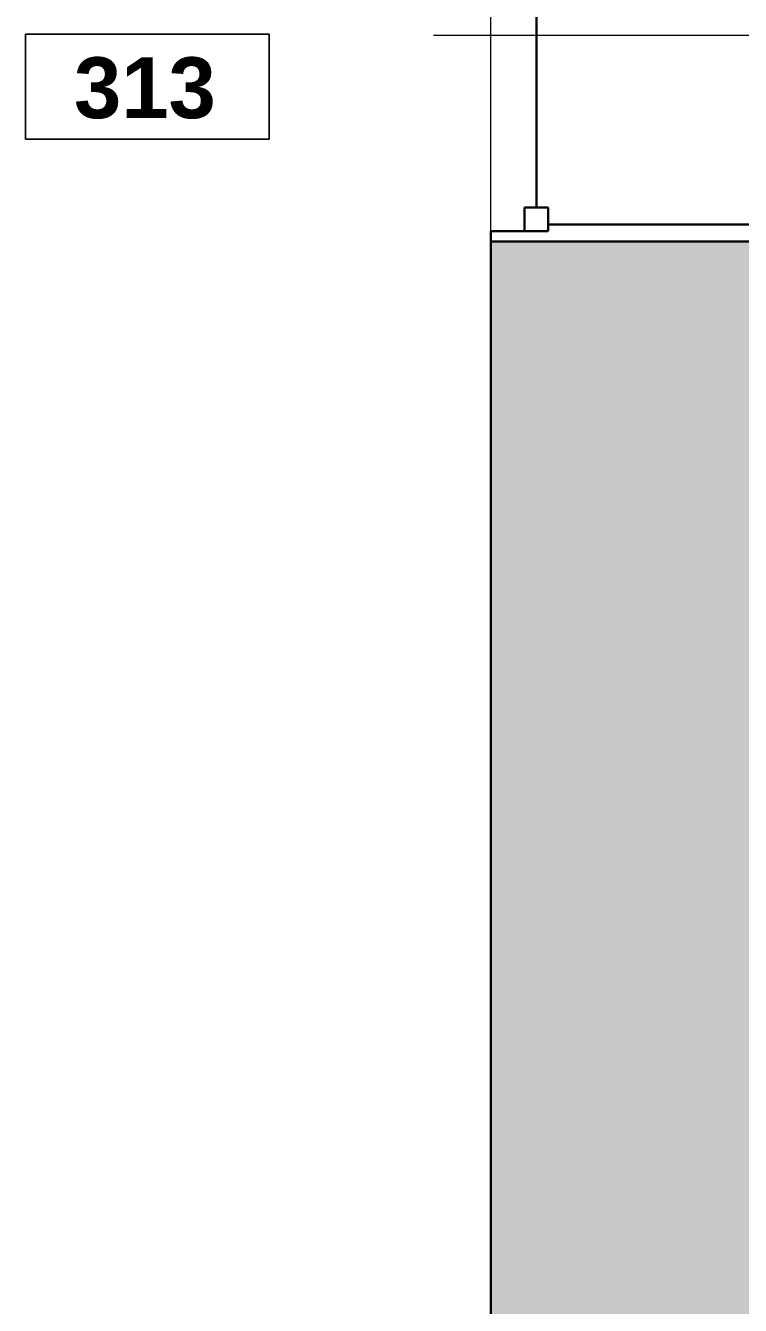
# Model space of a CAD drawing. Header units: inches. Extents: x -1159 to 2819, y -194 to 4438.
# Drawn here: x -1069.5 to -1016.6, y 137.3 to 232 of the extents above; entities that cross this region are included whole.
import ezdxf

# ---------------------------------------------------------------- set-up
doc = ezdxf.new("R2010")
doc.units = ezdxf.units.IN
doc.header["$MEASUREMENT"] = 0
for name, color, linetype, lineweight in [('A-AREA-IDEN', 2, 'Continuous', 9), ('A-GLAZ', 151, 'Continuous', 18), ('A-WALL', 113, 'Continuous', 18), ('A-WALL-PATT', 111, 'Continuous', 18)]:
    doc.layers.add(name, color=color, linetype=linetype, lineweight=lineweight)
doc.styles.add('Swis721 Lt BT_B', font='', dxfattribs={"height": 4.5})
doc.styles.get('Swis721 Lt BT_B').set_extended_font_data('Swis721 Lt BT', bold=True)

# ---------------------------------------------------------------- blocks, each defined once
blk = doc.blocks.new('Double Hung - side window 4_ X 4_6_-6972803-3RD FLOOR - POWER _ SIGNAL B')
at = {"layer": 'A-GLAZ', "color": 8, "lineweight": 30}
for p, q in [((-18.75, 10), (-18, 10)), ((-18, 5.75), (-18, 10)), ((18, 5.75), (18, 10)), ((18.75, 10), (18, 10)), ((-18, 7.5), (-18, 5.75)), ((-18, 7.5), (-16.25, 7.5)), ((-16.25, 7.5), (-16.25, 5.75)), ((16.25, 7.5), (16.25, 5.75)), ((18, 7.5), (16.25, 7.5)), ((18, 7.5), (18, 5.75)), ((-18, 5.75), (-16.25, 5.75)), ((-18, 5.75), (-17.5, 5.75)), ((-17.5, -10), (-17.5, 5.75)), ((-16.25, 6.625), (16.25, 6.625)), ((18, 5.75), (16.25, 5.75)), ((17.5, 5.75), (18, 5.75)), ((17.5, 5.75), (17.5, -10)), ((-17.5, -10), (-18.75, -10)), ((17.5, -10), (18.75, -10))]:
    blk.add_line(p, q, dxfattribs=at)
blk = doc.blocks.new('Room Tag - Room Name and Number-3379422-3RD FLOOR - POWER _ SIGNAL B')
at = {"layer": 'A-AREA-IDEN'}
for p, q in [((-0.1881, -0.1636), (-0.1881, -0.0018)), ((-0.1881, -0.0018), (0.1869, -0.0018)), ((0.1869, -0.0018), (-0.1881, -0.0018)), ((-0.1881, -0.0018), (-0.1881, -0.1636)), ((0.1869, -0.0018), (0.1869, -0.1636)), ((0.1869, -0.1636), (0.1869, -0.0018)), ((0.1869, -0.1636), (-0.1881, -0.1636)), ((-0.1881, -0.1636), (0.1869, -0.1636))]:
    blk.add_line(p, q, dxfattribs=at)

msp = doc.modelspace()

# ---------------------------------------------------------------- hatches: boundary and pattern name
at = {"layer": 'A-WALL-PATT', "lineweight": 9}
h = msp.add_hatch(color=7, dxfattribs=at)
h.paths.add_polyline_path([(-1020.294, 16.255), (-1015.062, 16.255), (-1015.062, 96.005), (-1035.062, 96.005), (-1035.062, 16.255)], flags=0)
h.paths.add_polyline_path([(-1035.062, 133.505), (-1015.062, 133.505), (-1015.062, 216.005), (-1035.062, 216.005), (-1035.062, 149.624)], flags=0)
h.paths.add_polyline_path([(-1015.062, 253.505), (-1015.062, 342.005), (-1035.062, 342.005), (-1035.062, 253.505), (-1019.572, 253.505)], flags=0)
h.paths.add_polyline_path([(-1035.062, 379.505), (-1015.062, 379.505), (-1015.062, 468.124), (-1035.062, 468.124)], flags=0)
h.paths.add_polyline_path([(-1035.062, 505.624), (-1015.062, 505.624), (-1015.062, 604.374), (-1035.062, 604.374), (-1035.062, 546.409)], flags=0)
h.paths.add_polyline_path([(-1015.062, 641.874), (-1015.062, 729.874), (-1035.062, 729.874), (-1035.062, 641.874)], flags=0)
h.paths.add_polyline_path([(-1015.062, 767.374), (-1015.062, 789.874), (-1035.062, 789.874), (-1035.062, 767.374)], flags=0)

# ---------------------------------------------------------------- linework, layer by layer
at = {"layer": 'A-AREA-IDEN'}
msp.add_line((-1009.022, 231.246), (-1039.296, 231.246), dxfattribs=at)
at = {"layer": 'A-WALL', "lineweight": 9}
msp.add_line((-1035.062, 216.005), (-1035.062, 253.505), dxfattribs=at)
at = {"layer": 'A-WALL', "color": 8, "lineweight": 30}
for p, q in [((-1035.062, 216.005), (-1035.062, 133.505)), ((-1015.062, 216.005), (-1035.062, 216.005))]:
    msp.add_line(p, q, dxfattribs=at)

# ---------------------------------------------------------------- block references
at = {"layer": 'A-AREA-IDEN', "xscale": 47.99999999999997, "yscale": 47.99999999999997, "zscale": 47.99999999999997}
msp.add_blockref('Room Tag - Room Name and Number-3379422-3RD FLOOR - POWER _ SIGNAL B', (-1060.429, 231.43), dxfattribs=at)
at = {"layer": 'A-GLAZ', "rotation": 89.99999999999991}
msp.add_blockref('Double Hung - side window 4_ X 4_6_-6972803-3RD FLOOR - POWER _ SIGNAL B', (-1025.062, 234.755), dxfattribs=at)

# ---------------------------------------------------------------- texts
at = {"layer": 'A-AREA-IDEN', "insert": (-1065.877, 229.629), "char_height": 4.5, "width": 12.726, "attachment_point": 1, "style": 'Swis721 Lt BT_B'}
msp.add_mtext('313', dxfattribs=at)

doc.saveas('drawing.dxf')
